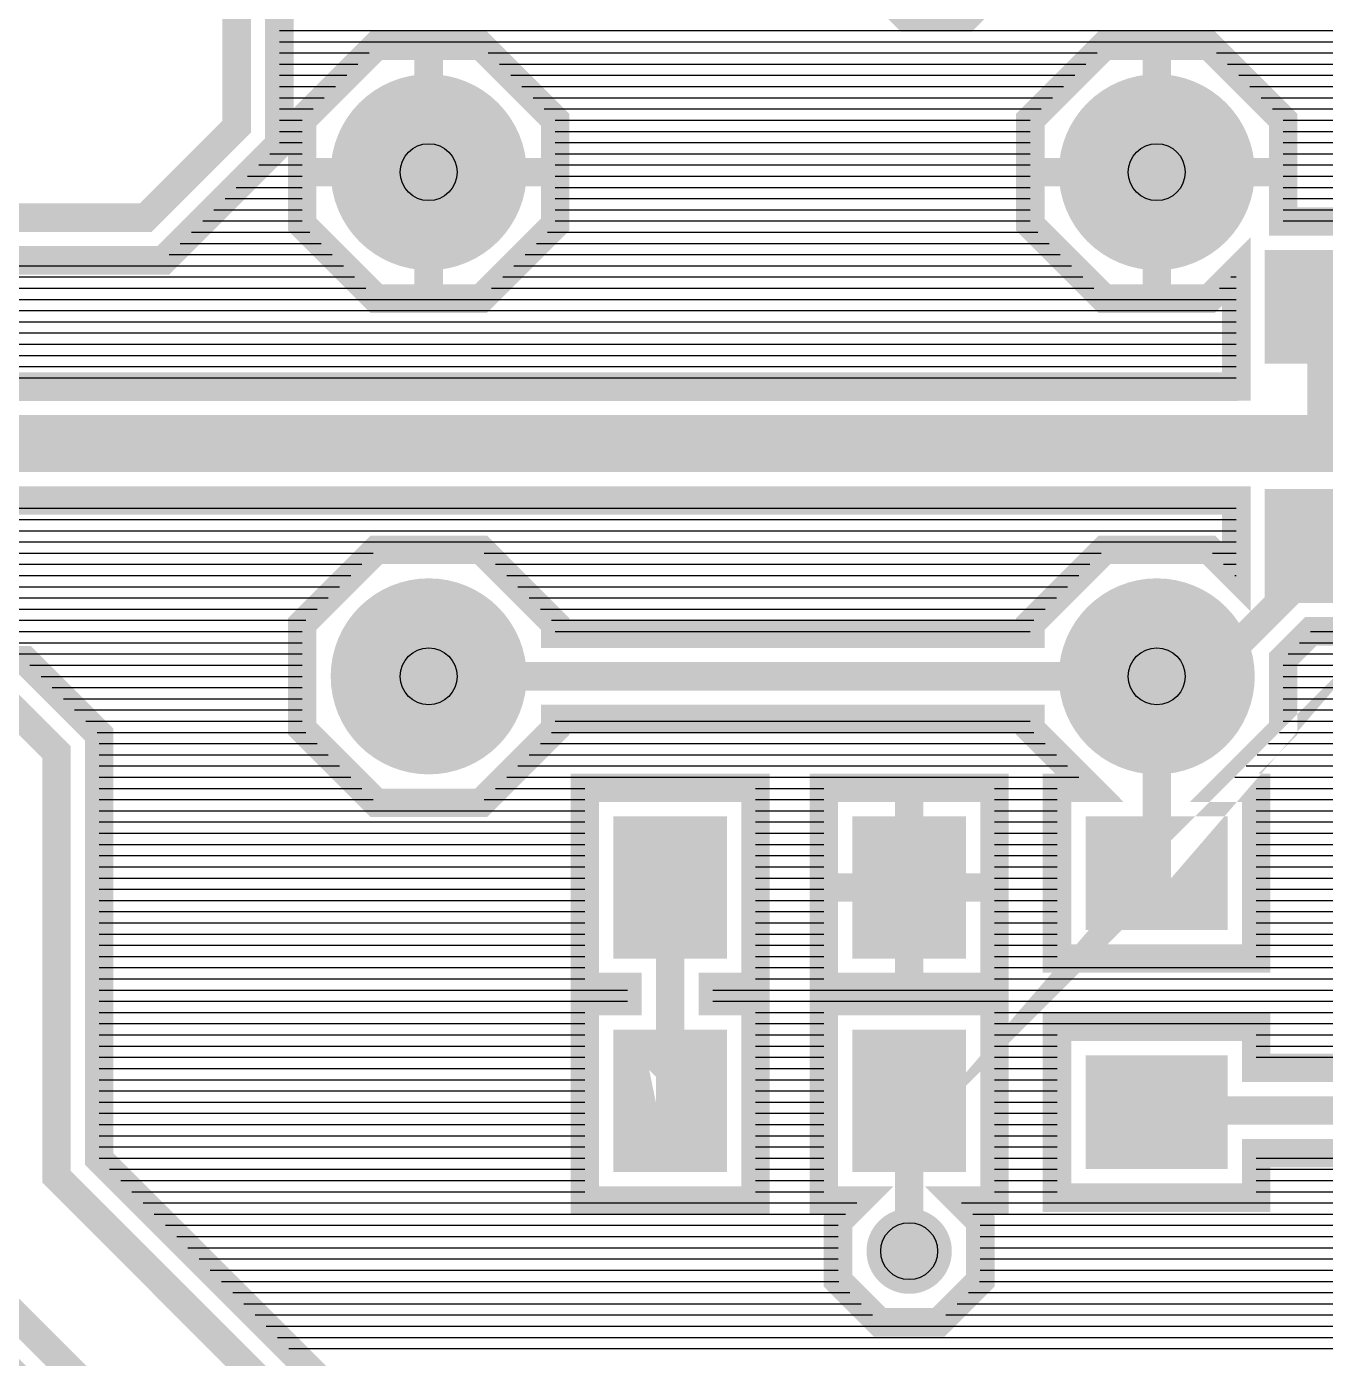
# Model space of a CAD drawing. Header units: inches. Extents: x -1.97 to 1.97, y -1.92 to 2.03.
# Drawn here: x -1.0855 to -0.629, y -0.3799 to 0.088 of the extents above; entities that cross this region are included whole.
import ezdxf

# ---------------------------------------------------------------- set-up
doc = ezdxf.new("R2010")
doc.units = ezdxf.units.IN
doc.layers.get('0').update_dxf_attribs({"linetype": 'CONTINUOUS'})

# ---------------------------------------------------------------- blocks, each defined once
blk = doc.blocks.new('EPAD')
at = {"const_width": 0.5}
blk.add_lwpolyline([(-0.25, 0, 1), (0.25, 0, 1)], format="xyb", close=True, dxfattribs=at)
blk = doc.blocks.new('RPAD')
blk.add_trace([(-0.5, -0.5), (-0.5, 0.5), (0.5, -0.5), (0.5, 0.5)])

msp = doc.modelspace()

# ---------------------------------------------------------------- linework, layer by layer
for points, const_width in [([(-0.736626, 0.142919), (-0.750727, 0.142919), (-0.750727, 0.136594), (-0.740727, 0.126594), (-0.740727, 0.105884), (-0.755371, 0.091239), (-0.776081, 0.091239), (-0.790726, 0.105884), (-0.790726, 0.126594), (-0.780726, 0.136594), (-0.780726, 0.142919), (-0.796625, 0.142919), (-0.796625, 0.212919), (-0.736626, 0.212919), (-0.736626, 0.142919)], 0.01), ([(-1.297625, 0.020919), (-1.043625, 0.020919), (-1.011625, 0.052919), (-1.011625, 0.122428), (-1.012143, 0.122946), (-1.012466, 0.125844)], 0.01), ([(-1.27727, 0.005919), (-1.037412, 0.005919), (-0.996626, 0.046706), (-0.996626, 0.095844)], 0.01), ([(-0.535836, 0.019553), (-0.643789, 0.019553), (-0.643789, 0.055303), (-0.669827, 0.081341), (-0.706649, 0.081341), (-0.732686, 0.055303), (-0.732686, 0.018481), (-0.706649, -0.007556), (-0.669827, -0.007556), (-0.660285, 0.001986), (-0.660285, -0.038441), (-0.660597, -0.038441), (-0.660663, -0.038468), (-1.291955, -0.038468)], 0.01), ([(-0.962554, -0.007556), (-0.925732, -0.007556), (-0.899695, 0.018481), (-0.899695, 0.055303), (-0.925732, 0.081341), (-0.962554, 0.081341), (-0.988592, 0.055303), (-0.988592, 0.018481), (-0.962554, -0.007556)], 0.01), ([(-0.944143, 0.081341), (-0.944143, 0.036892)], 0.01), ([(-0.688238, 0.081341), (-0.688238, 0.036892)], 0.01), ([(-0.988592, 0.036892), (-0.944143, 0.036892)], 0.01), ([(-0.899695, 0.036892), (-0.944143, 0.036892)], 0.01), ([(-0.944143, -0.007556), (-0.944143, 0.036892)], 0.01), ([(-0.732686, 0.036892), (-0.688238, 0.036892)], 0.01), ([(-0.643789, 0.036892), (-0.688238, 0.036892)], 0.01), ([(-0.688238, -0.007556), (-0.688238, 0.036892)], 0.01), ([(-1.344625, -0.014081), (-1.300239, -0.058468), (-0.656625, -0.058468)], 0.02), ([(-0.625285, -0.010446), (-0.625285, -0.057128), (-0.626598, -0.05844), (-0.656598, -0.05844), (-0.656625, -0.058468)], 0.02), ([(-0.656625, -0.058468), (-0.248124, -0.058468)], 0.02), ([(-1.308522, -0.078467), (-0.660285, -0.078467), (-0.660285, -0.105367), (-0.669827, -0.095825), (-0.706649, -0.095825), (-0.732686, -0.121862), (-0.732686, -0.125274), (-0.899695, -0.125274), (-0.899695, -0.121862), (-0.925732, -0.095825), (-0.962554, -0.095825), (-0.988592, -0.121862), (-0.988592, -0.158684), (-0.962554, -0.184722), (-0.925732, -0.184722), (-0.899695, -0.158684), (-0.899695, -0.155273), (-0.732686, -0.155273), (-0.732686, -0.158684), (-0.711924, -0.179447), (-0.723285, -0.179447), (-0.723285, -0.239446), (-0.653285, -0.239446), (-0.653285, -0.179447), (-0.664552, -0.179447), (-0.643789, -0.158684), (-0.643789, -0.134163), (-0.634072, -0.124446), (-0.535836, -0.124446)], 0.01), ([(-0.625285, -0.094446), (-0.667112, -0.136273), (-0.688238, -0.136273), (-0.688238, -0.140273)], 0.01), ([(-0.625285, -0.094446), (-0.585285, -0.094446), (-0.560285, -0.094446)], 0.01), ([(-0.688238, -0.140273), (-0.688238, -0.210059), (-0.692413, -0.214233), (-0.688285, -0.209446)], 0.01), ([(-0.813982, -0.555868), (-1.059985, -0.309865), (-1.059985, -0.160699), (-1.086133, -0.134551), (-1.218929, -0.134551)], 0.01), ([(-0.688238, -0.140273), (-0.944143, -0.140273)], 0.01), ([(-1.231625, -0.212081), (-1.231625, -0.209569), (-1.231625, -0.16846), (-1.212716, -0.149551), (-1.092346, -0.149551), (-1.074985, -0.166912), (-1.074985, -0.316078), (-1.073624, -0.317439), (-1.060413, -0.33065)], 0.01), ([(-0.829285, -0.249446), (-0.844285, -0.249446), (-0.844285, -0.254447), (-0.829285, -0.254447), (-0.829285, -0.324446), (-0.889285, -0.324446), (-0.889285, -0.254447), (-0.874285, -0.254447), (-0.874285, -0.249446), (-0.889285, -0.249446), (-0.889285, -0.179447), (-0.829285, -0.179447), (-0.829285, -0.249446)], 0.01), ([(-0.805285, -0.249446), (-0.745285, -0.249446), (-0.745285, -0.179447), (-0.805285, -0.179447), (-0.805285, -0.249446)], 0.01), ([(-0.775285, -0.179447), (-0.775285, -0.214446)], 0.01), ([(-0.859285, -0.214446), (-0.859285, -0.29299), (-0.858355, -0.29392), (-0.859285, -0.289446)], 0.01), ([(-0.805285, -0.214446), (-0.775285, -0.214446)], 0.01), ([(-0.745285, -0.214446), (-0.775285, -0.214446)], 0.01), ([(-0.775285, -0.249446), (-0.775285, -0.214446)], 0.01), ([(-0.745285, -0.324446), (-0.757731, -0.324446), (-0.750269, -0.331909), (-0.750269, -0.352619), (-0.764913, -0.367264), (-0.785623, -0.367264), (-0.800268, -0.352619), (-0.800268, -0.331909), (-0.792805, -0.324446), (-0.805285, -0.324446), (-0.805285, -0.254447), (-0.745285, -0.254447), (-0.745285, -0.324446)], 0.01), ([(-0.653285, -0.277846), (-0.557198, -0.277846), (-0.547198, -0.267846), (-0.526488, -0.267846), (-0.511844, -0.282491), (-0.511844, -0.303201), (-0.526488, -0.317846), (-0.547198, -0.317846), (-0.557198, -0.307846), (-0.653285, -0.307846), (-0.653285, -0.323446), (-0.723285, -0.323446), (-0.723285, -0.263447), (-0.653285, -0.263447), (-0.653285, -0.277846)], 0.01), ([(-0.775268, -0.342264), (-0.775268, -0.289463), (-0.775285, -0.289446)], 0.01), ([(-0.536843, -0.292846), (-0.687685, -0.292846), (-0.688285, -0.293446)], 0.01), ([(-0.86065, -0.612081), (-0.86065, -0.59346), (-1.090376, -0.363734), (-1.132727, -0.321383), (-1.132727, -0.302081)], 0.01), ([(-1.147727, -0.327596), (-0.87565, -0.599673)], 0.01), ([(-0.821625, -0.697081), (-0.828982, -0.689724), (-0.828982, -0.562081), (-1.060413, -0.33065)], 0.01)]:
    msp.add_lwpolyline(points, dxfattribs=dict(const_width=const_width))
for points in [[(-0.996626, 0.086683), (0.374441, 0.086683)], [(-0.996626, 0.082746), (0.378378, 0.082746)], [(-0.996626, 0.078809), (-0.965085, 0.078809)], [(-0.923201, 0.078809), (-0.70918, 0.078809)], [(-0.667296, 0.078809), (-0.51233, 0.078809)], [(-0.996626, 0.074872), (-0.969022, 0.074872)], [(-0.996626, 0.070935), (-0.972959, 0.070935)], [(-0.919264, 0.074872), (-0.713117, 0.074872)], [(-0.915327, 0.070935), (-0.717054, 0.070935)], [(-0.663359, 0.074872), (-0.516267, 0.074872)], [(-0.659422, 0.070935), (-0.520204, 0.070935)], [(-0.996626, 0.066998), (-0.976896, 0.066998)], [(-0.91139, 0.066998), (-0.720991, 0.066998)], [(-0.655485, 0.066998), (-0.524141, 0.066998)], [(-0.996626, 0.063061), (-0.980833, 0.063061)], [(-0.907453, 0.063061), (-0.724928, 0.063061)], [(-0.651548, 0.063061), (-0.528078, 0.063061)], [(-0.996626, 0.059124), (-0.98477, 0.059124)], [(-0.903516, 0.059124), (-0.728865, 0.059124)], [(-0.647611, 0.059124), (-0.532015, 0.059124)], [(-0.996626, 0.055187), (-0.988592, 0.055187)], [(-0.899695, 0.055187), (-0.732686, 0.055187)], [(-0.643789, 0.055187), (-0.535836, 0.055187)], [(-0.996626, 0.05125), (-0.988592, 0.05125)], [(-0.996626, 0.047313), (-0.988592, 0.047313)], [(-0.899695, 0.05125), (-0.732686, 0.05125)], [(-0.899695, 0.047313), (-0.732686, 0.047313)], [(-0.643789, 0.05125), (-0.535836, 0.05125)], [(-0.643789, 0.047313), (-0.535836, 0.047313)], [(-0.999955, 0.043376), (-0.988592, 0.043376)], [(-0.899695, 0.043376), (-0.732686, 0.043376)], [(-0.643789, 0.043376), (-0.535836, 0.043376)], [(-1.003892, 0.039439), (-0.988592, 0.039439)], [(-0.899695, 0.039439), (-0.732686, 0.039439)], [(-0.643789, 0.039439), (-0.535836, 0.039439)], [(-1.007829, 0.035502), (-0.988592, 0.035502)], [(-0.899695, 0.035502), (-0.732686, 0.035502)], [(-0.643789, 0.035502), (-0.535836, 0.035502)], [(-1.011766, 0.031565), (-0.988592, 0.031565)], [(-0.899695, 0.031565), (-0.732686, 0.031565)], [(-0.643789, 0.031565), (-0.535836, 0.031565)], [(-1.01964, 0.023691), (-0.988592, 0.023691)], [(-1.015703, 0.027628), (-0.988592, 0.027628)], [(-0.899695, 0.027628), (-0.732686, 0.027628)], [(-0.899695, 0.023691), (-0.732686, 0.023691)], [(-0.643789, 0.027628), (-0.535836, 0.027628)], [(-0.643789, 0.023691), (-0.535836, 0.023691)], [(-1.023577, 0.019754), (-0.988592, 0.019754)], [(-0.899695, 0.019754), (-0.732686, 0.019754)], [(-0.643789, 0.019754), (-0.535836, 0.019754)], [(-1.027514, 0.015817), (-0.985928, 0.015817)], [(-0.902359, 0.015817), (-0.730022, 0.015817)], [(-1.031451, 0.01188), (-0.981991, 0.01188)], [(-0.906296, 0.01188), (-0.726085, 0.01188)], [(-1.035388, 0.007943), (-0.978054, 0.007943)], [(-0.910233, 0.007943), (-0.722148, 0.007943)], [(-1.28312, 0.000069), (-0.97018, 0.000069)], [(-1.279183, 0.004006), (-0.974117, 0.004006)], [(-0.918107, 0.000069), (-0.714274, 0.000069)], [(-0.91417, 0.004006), (-0.718211, 0.004006)], [(-0.662201, 0.000069), (-0.660285, 0.000069)], [(-1.287057, -0.003868), (-0.966243, -0.003868)], [(-0.922044, -0.003868), (-0.710337, -0.003868)], [(-0.666138, -0.003868), (-0.660285, -0.003868)], [(-1.309626, -0.007805), (-0.660285, -0.007805)], [(-1.309626, -0.011742), (-0.660285, -0.011742)], [(-1.309626, -0.015679), (-0.660285, -0.015679)], [(-1.309626, -0.019616), (-0.660285, -0.019616)], [(-1.30687, -0.023553), (-0.660285, -0.023553)], [(-1.302933, -0.02749), (-0.660285, -0.02749)], [(-1.298996, -0.031427), (-0.660285, -0.031427)], [(-1.295059, -0.035364), (-0.660285, -0.035364)], [(-1.309626, -0.081218), (-0.660285, -0.081218)], [(-1.309626, -0.085155), (-0.660285, -0.085155)], [(-1.309626, -0.089092), (-0.660285, -0.089092)], [(-1.309626, -0.093029), (-0.660285, -0.093029)], [(-1.309626, -0.096966), (-0.963696, -0.096966)], [(-0.924591, -0.096966), (-0.70779, -0.096966)], [(-0.668685, -0.096966), (-0.660285, -0.096966)], [(-1.309626, -0.100903), (-0.967633, -0.100903)], [(-0.920654, -0.100903), (-0.711727, -0.100903)], [(-0.664748, -0.100903), (-0.660285, -0.100903)], [(-1.309626, -0.10484), (-0.97157, -0.10484)], [(-0.916717, -0.10484), (-0.715664, -0.10484)], [(-0.660811, -0.10484), (-0.660285, -0.10484)], [(-1.309626, -0.108777), (-0.975507, -0.108777)], [(-0.91278, -0.108777), (-0.719601, -0.108777)], [(-1.309626, -0.112714), (-0.979444, -0.112714)], [(-1.309626, -0.116651), (-0.983381, -0.116651)], [(-0.908843, -0.112714), (-0.723538, -0.112714)], [(-0.904906, -0.116651), (-0.727475, -0.116651)], [(-1.309626, -0.120588), (-0.987318, -0.120588)], [(-0.900969, -0.120588), (-0.731412, -0.120588)], [(-1.309626, -0.124525), (-0.988592, -0.124525)], [(-0.899695, -0.124525), (-0.732686, -0.124525)], [(-0.634151, -0.124525), (-0.535836, -0.124525)], [(-1.550485, -0.128462), (-0.988592, -0.128462)], [(-0.638088, -0.128462), (-0.535836, -0.128462)], [(-1.550485, -0.132399), (-0.988592, -0.132399)], [(-0.642025, -0.132399), (-0.535836, -0.132399)], [(-1.084348, -0.136336), (-0.988592, -0.136336)], [(-1.080411, -0.140273), (-0.988592, -0.140273)], [(-0.643789, -0.136336), (-0.535836, -0.136336)], [(-0.643789, -0.140273), (-0.535836, -0.140273)], [(-1.076474, -0.14421), (-0.988592, -0.14421)], [(-0.643789, -0.14421), (-0.535836, -0.14421)], [(-1.072537, -0.148147), (-0.988592, -0.148147)], [(-0.643789, -0.148147), (-0.535836, -0.148147)], [(-1.0686, -0.152084), (-0.988592, -0.152084)], [(-0.643789, -0.152084), (-0.535836, -0.152084)], [(-1.064663, -0.156021), (-0.988592, -0.156021)], [(-0.899695, -0.156021), (-0.732686, -0.156021)], [(-0.643789, -0.156021), (-0.535836, -0.156021)], [(-1.060726, -0.159958), (-0.987318, -0.159958)], [(-0.900969, -0.159958), (-0.731412, -0.159958)], [(-0.645063, -0.159958), (-0.534562, -0.159958)], [(-1.059985, -0.163895), (-0.983381, -0.163895)], [(-1.059985, -0.167832), (-0.979444, -0.167832)], [(-0.908843, -0.167832), (-0.723538, -0.167832)], [(-0.904906, -0.163895), (-0.727475, -0.163895)], [(-0.652937, -0.167832), (-0.526688, -0.167832)], [(-0.649, -0.163895), (-0.530625, -0.163895)], [(-1.059985, -0.171769), (-0.975507, -0.171769)], [(-0.91278, -0.171769), (-0.719601, -0.171769)], [(-0.656874, -0.171769), (-0.522751, -0.171769)], [(-1.059985, -0.175706), (-0.97157, -0.175706)], [(-0.916717, -0.175706), (-0.715664, -0.175706)], [(-0.660811, -0.175706), (-0.518814, -0.175706)], [(-1.059985, -0.179643), (-0.967633, -0.179643)], [(-0.920654, -0.179643), (-0.889285, -0.179643)], [(-0.829285, -0.179643), (-0.805285, -0.179643)], [(-0.745285, -0.179643), (-0.723285, -0.179643)], [(-0.653285, -0.179643), (-0.514877, -0.179643)], [(-1.059985, -0.18358), (-0.963696, -0.18358)], [(-0.924591, -0.18358), (-0.889285, -0.18358)], [(-0.829285, -0.18358), (-0.805285, -0.18358)], [(-0.745285, -0.18358), (-0.723285, -0.18358)], [(-0.653285, -0.18358), (-0.51094, -0.18358)], [(-1.059985, -0.187517), (-0.889285, -0.187517)], [(-1.059985, -0.191454), (-0.889285, -0.191454)], [(-0.829285, -0.187517), (-0.805285, -0.187517)], [(-0.829285, -0.191454), (-0.805285, -0.191454)], [(-0.745285, -0.187517), (-0.723285, -0.187517)], [(-0.745285, -0.191454), (-0.723285, -0.191454)], [(-0.653285, -0.187517), (-0.435285, -0.187517)], [(-0.653285, -0.191454), (-0.435285, -0.191454)], [(-1.059985, -0.195391), (-0.889285, -0.195391)], [(-0.829285, -0.195391), (-0.805285, -0.195391)], [(-0.745285, -0.195391), (-0.723285, -0.195391)], [(-0.653285, -0.195391), (-0.435285, -0.195391)], [(-1.059985, -0.199328), (-0.889285, -0.199328)], [(-0.829285, -0.199328), (-0.805285, -0.199328)], [(-0.745285, -0.199328), (-0.723285, -0.199328)], [(-0.653285, -0.199328), (-0.435285, -0.199328)], [(-1.059985, -0.203265), (-0.889285, -0.203265)], [(-0.829285, -0.203265), (-0.805285, -0.203265)], [(-0.745285, -0.203265), (-0.723285, -0.203265)], [(-0.653285, -0.203265), (-0.435285, -0.203265)], [(-1.059985, -0.207202), (-0.889285, -0.207202)], [(-0.829285, -0.207202), (-0.805285, -0.207202)], [(-0.745285, -0.207202), (-0.723285, -0.207202)], [(-0.653285, -0.207202), (-0.435285, -0.207202)], [(-1.059985, -0.211139), (-0.889285, -0.211139)], [(-1.059985, -0.215076), (-0.889285, -0.215076)], [(-0.829285, -0.211139), (-0.805285, -0.211139)], [(-0.829285, -0.215076), (-0.805285, -0.215076)], [(-0.745285, -0.211139), (-0.723285, -0.211139)], [(-0.745285, -0.215076), (-0.723285, -0.215076)], [(-0.653285, -0.211139), (-0.435285, -0.211139)], [(-0.653285, -0.215076), (-0.435285, -0.215076)], [(-1.059985, -0.219013), (-0.889285, -0.219013)], [(-0.829285, -0.219013), (-0.805285, -0.219013)], [(-0.745285, -0.219013), (-0.723285, -0.219013)], [(-0.653285, -0.219013), (-0.435285, -0.219013)], [(-1.059985, -0.22295), (-0.889285, -0.22295)], [(-0.829285, -0.22295), (-0.805285, -0.22295)], [(-0.745285, -0.22295), (-0.723285, -0.22295)], [(-0.653285, -0.22295), (-0.435285, -0.22295)], [(-1.059985, -0.226887), (-0.889285, -0.226887)], [(-0.829285, -0.226887), (-0.805285, -0.226887)], [(-0.745285, -0.226887), (-0.723285, -0.226887)], [(-0.653285, -0.226887), (-0.435285, -0.226887)], [(-1.059985, -0.230824), (-0.889285, -0.230824)], [(-0.829285, -0.230824), (-0.805285, -0.230824)], [(-0.745285, -0.230824), (-0.723285, -0.230824)], [(-0.653285, -0.230824), (-0.435285, -0.230824)], [(-1.059985, -0.234761), (-0.889285, -0.234761)], [(-0.829285, -0.234761), (-0.805285, -0.234761)], [(-0.745285, -0.234761), (-0.723285, -0.234761)], [(-0.653285, -0.234761), (-0.435285, -0.234761)], [(-1.059985, -0.238698), (-0.889285, -0.238698)], [(-1.059985, -0.242635), (-0.889285, -0.242635)], [(-0.829285, -0.238698), (-0.805285, -0.238698)], [(-0.829285, -0.242635), (-0.805285, -0.242635)], [(-0.745285, -0.238698), (-0.723285, -0.238698)], [(-0.745285, -0.242635), (-0.435285, -0.242635)], [(-0.653285, -0.238698), (-0.435285, -0.238698)], [(-1.059985, -0.246572), (-0.889285, -0.246572)], [(-0.829285, -0.246572), (-0.805285, -0.246572)], [(-0.745285, -0.246572), (-0.435285, -0.246572)], [(-1.059985, -0.250509), (-0.874285, -0.250509)], [(-0.844285, -0.250509), (-0.420285, -0.250509)], [(-1.059985, -0.254446), (-0.874285, -0.254446)], [(-0.844285, -0.254446), (-0.420285, -0.254446)], [(-1.059985, -0.258383), (-0.889285, -0.258383)], [(-0.829285, -0.258383), (-0.805285, -0.258383)], [(-0.745285, -0.258383), (-0.435285, -0.258383)], [(-1.059985, -0.26232), (-0.889285, -0.26232)], [(-1.059985, -0.266257), (-0.889285, -0.266257)], [(-0.829285, -0.26232), (-0.805285, -0.26232)], [(-0.829285, -0.266257), (-0.805285, -0.266257)], [(-0.745285, -0.26232), (-0.435285, -0.26232)], [(-0.745285, -0.266257), (-0.723285, -0.266257)], [(-0.653285, -0.266257), (-0.435285, -0.266257)], [(-1.059985, -0.270194), (-0.889285, -0.270194)], [(-0.829285, -0.270194), (-0.805285, -0.270194)], [(-0.745285, -0.270194), (-0.723285, -0.270194)], [(-0.653285, -0.270194), (-0.549546, -0.270194)], [(-1.059985, -0.274131), (-0.889285, -0.274131)], [(-0.829285, -0.274131), (-0.805285, -0.274131)], [(-0.745285, -0.274131), (-0.723285, -0.274131)], [(-0.653285, -0.274131), (-0.553483, -0.274131)], [(-1.059985, -0.278069), (-0.889285, -0.278069)], [(-0.829285, -0.278069), (-0.805285, -0.278069)], [(-0.745285, -0.278069), (-0.723285, -0.278069)], [(-1.059985, -0.282006), (-0.889285, -0.282006)], [(-0.829285, -0.282006), (-0.805285, -0.282006)], [(-0.745285, -0.282006), (-0.723285, -0.282006)], [(-1.059985, -0.285943), (-0.889285, -0.285943)], [(-1.059985, -0.28988), (-0.889285, -0.28988)], [(-0.829285, -0.285943), (-0.805285, -0.285943)], [(-0.829285, -0.28988), (-0.805285, -0.28988)], [(-0.745285, -0.285943), (-0.723285, -0.285943)], [(-0.745285, -0.28988), (-0.723285, -0.28988)], [(-1.059985, -0.293817), (-0.889285, -0.293817)], [(-0.829285, -0.293817), (-0.805285, -0.293817)], [(-0.745285, -0.293817), (-0.723285, -0.293817)], [(-1.059985, -0.297754), (-0.889285, -0.297754)], [(-0.829285, -0.297754), (-0.805285, -0.297754)], [(-0.745285, -0.297754), (-0.723285, -0.297754)], [(-1.059985, -0.301691), (-0.889285, -0.301691)], [(-0.829285, -0.301691), (-0.805285, -0.301691)], [(-0.745285, -0.301691), (-0.723285, -0.301691)], [(-1.059985, -0.305628), (-0.889285, -0.305628)], [(-0.829285, -0.305628), (-0.805285, -0.305628)], [(-0.745285, -0.305628), (-0.723285, -0.305628)], [(-1.059985, -0.309565), (-0.889285, -0.309565)], [(-1.056349, -0.313502), (-0.889285, -0.313502)], [(-0.829285, -0.309565), (-0.805285, -0.309565)], [(-0.829285, -0.313502), (-0.805285, -0.313502)], [(-0.745285, -0.309565), (-0.723285, -0.309565)], [(-0.745285, -0.313502), (-0.723285, -0.313502)], [(-0.653285, -0.309565), (-0.55548, -0.309565)], [(-0.653285, -0.313502), (-0.551543, -0.313502)], [(-1.052412, -0.317439), (-0.889285, -0.317439)], [(-0.829285, -0.317439), (-0.805285, -0.317439)], [(-0.745285, -0.317439), (-0.723285, -0.317439)], [(-0.653285, -0.317439), (-0.547606, -0.317439)], [(-1.048475, -0.321376), (-0.889285, -0.321376)], [(-0.829285, -0.321376), (-0.805285, -0.321376)], [(-0.745285, -0.321376), (-0.723285, -0.321376)], [(-0.653285, -0.321376), (-0.435285, -0.321376)], [(-1.044538, -0.325313), (-0.793671, -0.325313)], [(-0.756865, -0.325313), (-0.306843, -0.325313)], [(-1.040601, -0.32925), (-0.797608, -0.32925)], [(-0.752928, -0.32925), (-0.306843, -0.32925)], [(-1.036664, -0.333187), (-0.800268, -0.333187)], [(-0.750269, -0.333187), (-0.306843, -0.333187)], [(-1.032727, -0.337124), (-0.800268, -0.337124)], [(-1.02879, -0.341061), (-0.800268, -0.341061)], [(-0.750269, -0.337124), (-0.306843, -0.337124)], [(-0.750269, -0.341061), (-0.304469, -0.341061)], [(-1.024853, -0.344998), (-0.800268, -0.344998)], [(-0.750269, -0.344998), (-0.300531, -0.344998)], [(-1.020916, -0.348935), (-0.800268, -0.348935)], [(-0.750269, -0.348935), (-0.296594, -0.348935)], [(-1.016979, -0.352872), (-0.800015, -0.352872)], [(-0.750521, -0.352872), (-0.292657, -0.352872)], [(-1.013042, -0.356809), (-0.796078, -0.356809)], [(-0.754458, -0.356809), (0.155568, -0.356809)], [(-1.009105, -0.360746), (-0.792141, -0.360746)], [(-1.005168, -0.364683), (-0.788204, -0.364683)], [(-0.762332, -0.364683), (0.163442, -0.364683)], [(-0.758395, -0.360746), (0.159505, -0.360746)], [(-1.001231, -0.36862), (0.686498, -0.36862)], [(-0.997294, -0.372557), (0.686498, -0.372557)], [(-0.993357, -0.376494), (0.686498, -0.376494)]]:
    msp.add_lwpolyline(points)
for centre in [(-0.944143, 0.036892), (-0.688238, 0.036892), (-0.944143, -0.140273), (-0.688238, -0.140273), (-0.775268, -0.342264)]:
    msp.add_circle(centre, 0.01)

# ---------------------------------------------------------------- block references
for name, p, xscale, yscale in [('EPAD', (-0.944143, 0.036892), 0.068898, 0.068898), ('EPAD', (-0.688238, 0.036892), 0.068898, 0.068898), ('EPAD', (-0.944143, -0.140273), 0.068898, 0.068898), ('EPAD', (-0.688238, -0.140273), 0.068898, 0.068898), ('RPAD', (-0.859285, -0.214446), 0.04, 0.05), ('RPAD', (-0.775285, -0.214446), 0.04, 0.05), ('EPAD', (-0.775268, -0.342264), 0.03, 0.03)]:
    msp.add_blockref(name, p, dxfattribs=dict(xscale=xscale, yscale=yscale))
at = {"xscale": 0.04, "yscale": 0.05}
for p, rotation in [((-0.625285, -0.010446), 270), ((-0.625285, -0.094446), 270), ((-0.688285, -0.209446), -90), ((-0.859285, -0.289446), 180), ((-0.775285, -0.289446), 180), ((-0.688285, -0.293446), -90)]:
    msp.add_blockref('RPAD', p, dxfattribs=dict(at, rotation=rotation))

doc.saveas('drawing.dxf')
